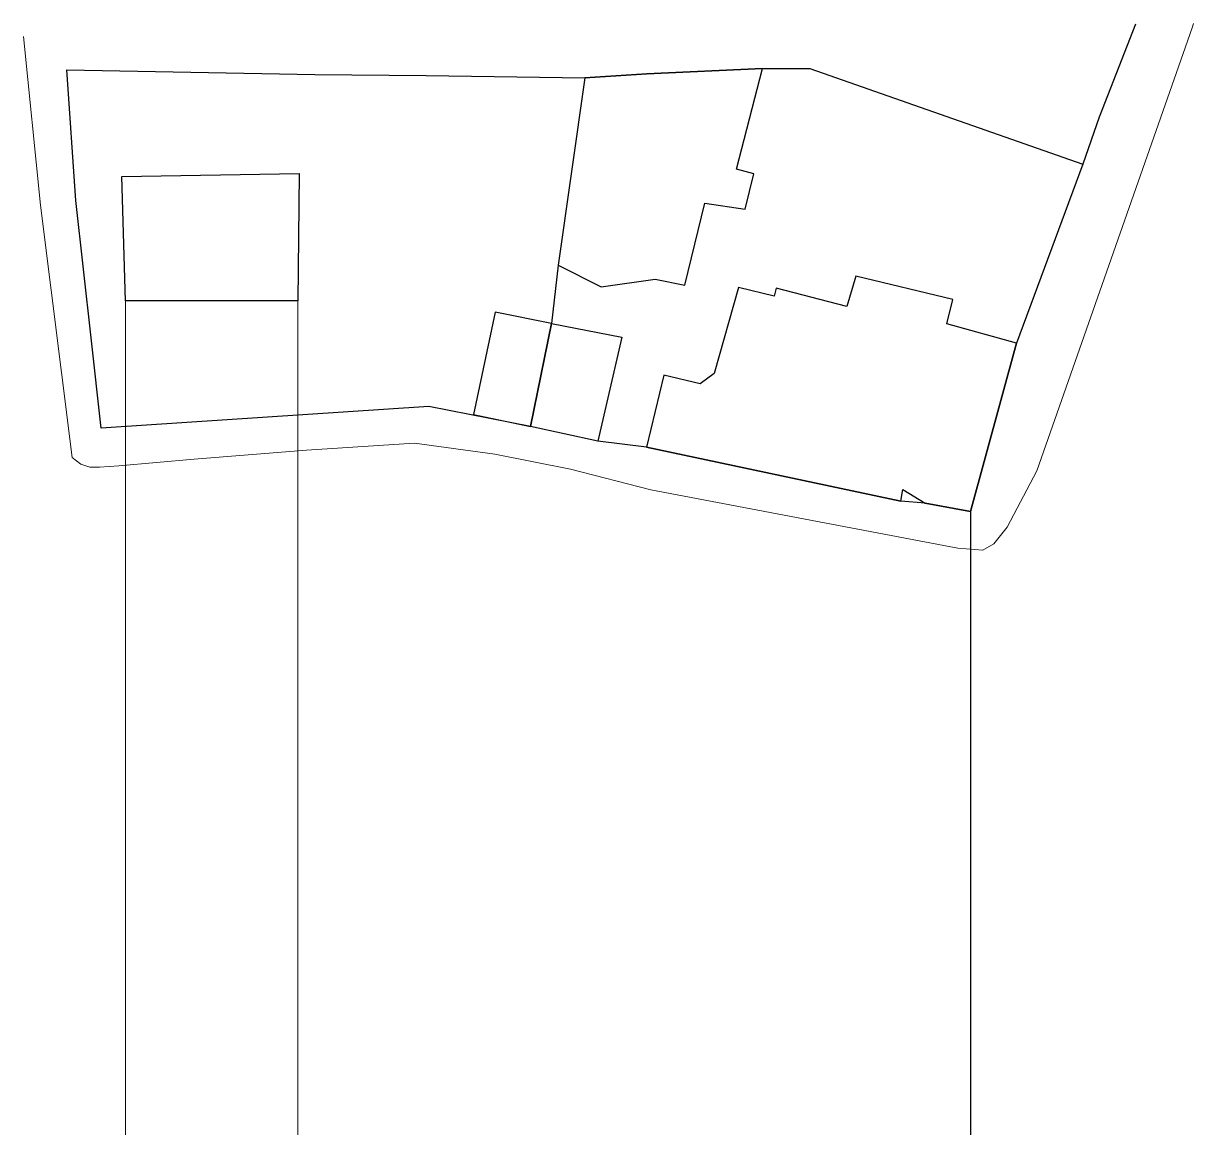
# Model space of a CAD drawing. Header units: metres. Extents: x 13 to 189, y -87 to 82.
# Drawn here: x 98.8 to 188.5, y -2.2 to 82.4 of the extents above; entities that cross this region are included whole.
import ezdxf

# ---------------------------------------------------------------- set-up
doc = ezdxf.new("R2010")
doc.units = ezdxf.units.M
doc.header["$MEASUREMENT"] = 0
for name, color, linetype, lineweight in [('1_parcele', 5, 'Continuous', 30), ('cladiri', 1, 'Continuous', 30), ('Linii de constructie', 255, 'Continuous', 0), ('strazi', 211, 'Continuous', 13)]:
    doc.layers.add(name, color=color, linetype=linetype, lineweight=lineweight)

msp = doc.modelspace()

# ---------------------------------------------------------------- linework, layer by layer
at = {"layer": '1_parcele'}
for points in [[(184.059, 82.369), (181.282, 75.219), (180.021, 71.624), (174.947, 57.91), (171.416, 44.988), (167.951, 45.64), (166.071, 45.781), (146.576, 49.93), (142.831, 50.396), (137.668, 51.525)], [(141.85, 78.256), (146.587, 78.556), (155.459, 78.962), (159.095, 78.962), (180.021, 71.624)]]:
    msp.add_lwpolyline(points, dxfattribs=at)
msp.add_lwpolyline([(102.124, 78.848), (121.138, 78.502), (129.671, 78.423), (141.85, 78.256), (139.807, 63.888), (139.28, 59.404), (137.668, 51.525), (129.886, 53.043), (104.76, 51.384), (103.992, 58.307), (102.823, 68.834)], close=True, dxfattribs=at)
at = {"layer": 'cladiri', "flags": 128}
for points in [[(155.459, 78.962), (146.587, 78.556), (141.85, 78.256), (139.807, 63.888), (143.089, 62.211), (147.244, 62.812), (149.524, 62.35), (151.055, 68.63), (154.13, 68.172), (154.802, 70.877), (153.472, 71.252)], [(174.947, 57.91), (169.595, 59.388), (170.074, 61.25), (162.626, 63.037), (161.941, 60.717), (156.512, 62.109), (156.361, 61.51), (153.622, 62.16), (151.759, 55.569), (150.677, 54.774), (147.915, 55.458), (146.576, 49.93), (166.071, 45.781), (166.237, 46.686), (167.951, 45.64), (171.416, 44.988)]]:
    msp.add_lwpolyline(points, close=True, dxfattribs=at)
at = {"layer": 'cladiri'}
msp.add_lwpolyline([(171.416, 44.988), (171.416, -68.945)], dxfattribs=at)
for points in [[(119.83, 61.14), (106.623, 61.14), (106.334, 70.693), (119.927, 70.918)], [(137.668, 51.525), (139.28, 59.404), (134.957, 60.271), (133.311, 52.436)], [(142.831, 50.396), (137.668, 51.525), (139.28, 59.404), (144.67, 58.373)]]:
    msp.add_3dface(points, dxfattribs=at)
at = {"layer": 'Linii de constructie'}
for points in [[(106.623, 61.14), (106.623, -68.945)], [(119.83, 61.14), (119.83, -68.945)]]:
    msp.add_lwpolyline(points, dxfattribs=at)
at = {"layer": 'strazi', "flags": 128}
for points in [[(188.526, 82.42), (188.421, 82.092), (176.505, 48.113), (174.22, 43.788), (173.21, 42.507), (172.374, 42.041), (170.439, 42.194), (146.898, 46.657), (140.748, 48.249), (134.94, 49.385), (128.779, 50.244), (120.496, 49.71), (111.884, 49.013), (106.102, 48.498), (104.641, 48.401), (103.888, 48.4), (103.189, 48.616), (102.543, 49.138)], [(102.543, 49.138), (100.092, 68.488), (98.793, 81.407)]]:
    msp.add_lwpolyline(points, dxfattribs=at)

doc.saveas('drawing.dxf')
